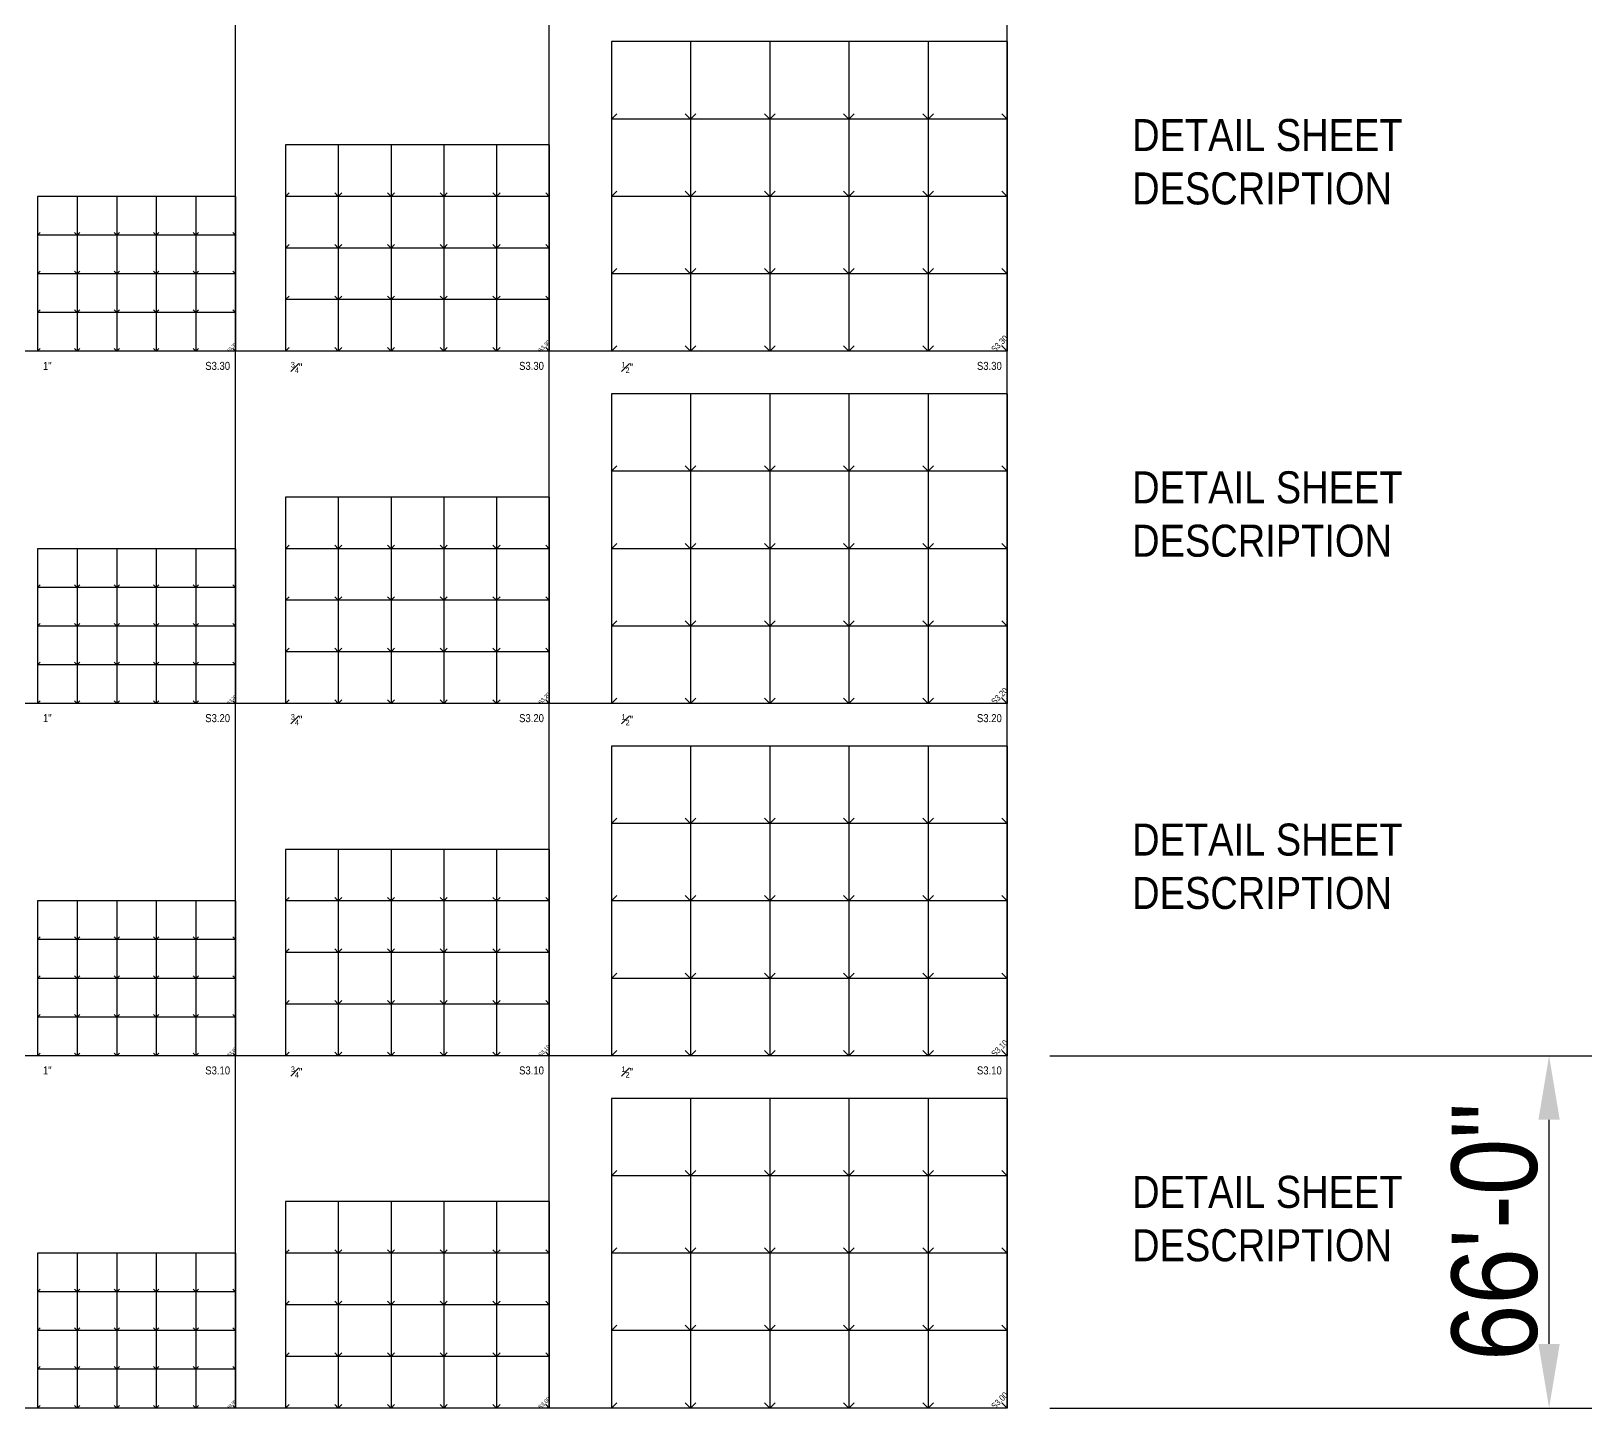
# Model space of a CAD drawing. Header units: inches. Extents: x -2661 to 42767, y -1222 to 9099.
# Drawn here: x 27379 to 30888, y 1771 to 4868 of the extents above; entities that cross this region are included whole.
import ezdxf

# ---------------------------------------------------------------- set-up
doc = ezdxf.new("R2010")
doc.units = ezdxf.units.IN
doc.header["$LTSCALE"] = 12
doc.header["$MEASUREMENT"] = 0
doc.header["$PDMODE"] = 3
doc.linetypes.add('HIDDEN2', pattern=[0.1875, 0.125, -0.0625])
doc.layers.get('0').update_dxf_attribs({"linetype": 'CONTINUOUS'})
doc.layers.get('DefPoints').update_dxf_attribs({"color": 251, "linetype": 'CONTINUOUS'})
doc.layers.add('DESIGNER COMMENTS', color=221, linetype='CONTINUOUS', plot=False)
doc.layers.add('S-ANNO-GRID-NONPLOT', color=251, linetype='CONTINUOUS', plot=False)
doc.styles.add('Arial', font='arial.ttf', dxfattribs={"width": 0.85})
doc.dimstyles.get("Standard").update_dxf_attribs({"dimtxt": 0.125, "dimasz": 0.125, "dimexe": 0.0625, "dimexo": 0.0625, "dimgap": 0.0625, "dimtad": 1, "dimdec": 3, "dimzin": 3, "dimdsep": 46, "dimlunit": 4, "dimtxsty": 'Arial', "dimcen": 0.09375, "dimclrd": 256, "dimclre": 256, "dimclrt": 256, "dimadec": 0, "dimazin": 0, "dimtfac": 1, "dimtdec": 3, "dimtix": 1, "dimtmove": 0, "dimatfit": 3, "dimfxl": 1, "dimfrac": 2, "dimtolj": 1, "dimtzin": 0, "dimarcsym": 0})

# ---------------------------------------------------------------- blocks, each defined once
blk = doc.blocks.new('Se_GRID 30x42')
for p, q in [((7.41, 29), (0, 29)), ((0, 29), (0, 21.75)), ((14.83, 29), (7.41, 29)), ((7.41, 29), (7.41, 21.75)), ((22.24, 29), (14.83, 29)), ((14.83, 29), (14.83, 21.75)), ((29.66, 29), (22.24, 29)), ((22.24, 29), (22.24, 21.75)), ((37.07, 29), (29.66, 29)), ((29.66, 29), (29.66, 21.75)), ((37.07, 29), (37.07, 21.75)), ((0, 21.75), (0.5, 22.25)), ((7.41, 21.75), (7.91, 22.25)), ((14.83, 21.75), (15.33, 22.25)), ((22.24, 21.75), (22.74, 22.25)), ((29.66, 21.75), (30.16, 22.25)), ((7.41, 21.75), (0, 21.75)), ((0, 21.75), (0, 14.5)), ((14.83, 21.75), (7.41, 21.75)), ((7.41, 21.75), (7.41, 14.5)), ((22.24, 21.75), (14.83, 21.75)), ((14.83, 21.75), (14.83, 14.5)), ((29.66, 21.75), (22.24, 21.75)), ((22.24, 21.75), (22.24, 14.5)), ((37.07, 21.75), (29.66, 21.75)), ((29.66, 21.75), (29.66, 14.5)), ((37.07, 21.75), (37.07, 14.5)), ((0, 14.5), (0.5, 15)), ((7.41, 14.5), (7.91, 15)), ((14.83, 14.5), (15.33, 15)), ((22.24, 14.5), (22.74, 15)), ((29.66, 14.5), (30.16, 15)), ((7.41, 14.5), (0, 14.5)), ((0, 14.5), (0, 7.25)), ((14.83, 14.5), (7.41, 14.5)), ((7.41, 14.5), (7.41, 7.25)), ((22.24, 14.5), (14.83, 14.5)), ((14.83, 14.5), (14.83, 7.25)), ((29.66, 14.5), (22.24, 14.5)), ((22.24, 14.5), (22.24, 7.25)), ((37.07, 14.5), (29.66, 14.5)), ((29.66, 14.5), (29.66, 7.25)), ((37.07, 14.5), (37.07, 7.25)), ((0, 7.25), (0.5, 7.75)), ((7.41, 7.25), (7.91, 7.75)), ((14.83, 7.25), (15.33, 7.75)), ((22.24, 7.25), (22.74, 7.75)), ((29.66, 7.25), (30.16, 7.75)), ((7.41, 7.25), (0, 7.25)), ((0, 7.25), (0, 0)), ((14.83, 7.25), (7.41, 7.25)), ((7.41, 7.25), (7.41, 0)), ((22.24, 7.25), (14.83, 7.25)), ((14.83, 7.25), (14.83, 0)), ((29.66, 7.25), (22.24, 7.25)), ((22.24, 7.25), (22.24, 0)), ((37.07, 7.25), (29.66, 7.25)), ((29.66, 7.25), (29.66, 0)), ((37.07, 7.25), (37.07, 0)), ((0, 0), (0.5, 0.5)), ((7.41, 0), (0, 0)), ((7.41, 0), (7.91, 0.5)), ((14.83, 0), (7.41, 0)), ((14.83, 0), (15.33, 0.5)), ((22.24, 0), (14.83, 0)), ((22.24, 0), (22.74, 0.5)), ((29.66, 0), (22.24, 0)), ((29.66, 0), (30.16, 0.5)), ((37.07, 0), (29.66, 0))]:
    blk.add_line(p, q)
at = {"linetype": 'HIDDEN2'}
for p, q in [((7.41, 21.75), (6.91, 22.25)), ((14.83, 21.75), (14.33, 22.25)), ((22.24, 21.75), (21.74, 22.25)), ((29.66, 21.75), (29.16, 22.25)), ((37.07, 21.75), (36.57, 22.25)), ((7.41, 14.5), (6.91, 15)), ((14.83, 14.5), (14.33, 15)), ((22.24, 14.5), (21.74, 15)), ((29.66, 14.5), (29.16, 15)), ((37.07, 14.5), (36.57, 15)), ((7.41, 7.25), (6.91, 7.75)), ((14.83, 7.25), (14.33, 7.75)), ((22.24, 7.25), (21.74, 7.75)), ((29.66, 7.25), (29.16, 7.75)), ((37.07, 7.25), (36.57, 7.75)), ((7.41, 0), (6.91, 0.5)), ((14.83, 0), (14.33, 0.5)), ((22.24, 0), (21.74, 0.5)), ((29.66, 0), (29.16, 0.5)), ((37.07, 0), (36.57, 0.5))]:
    blk.add_line(p, q, dxfattribs=at)
blk = doc.blocks.new('*D1645')
at = {"layer": 'DefPoints', "color": 0, "transparency": 16777216}
for p in [(29573.3, 2564.4), (30792.1, 2564.4), (29573.3, 1772.4)]:
    blk.add_point(p, dxfattribs=at)
at = {"layer": 'S-ANNO-GRID-NONPLOT', "lineweight": -2, "transparency": 16777216}
for p, q in [((29669.3, 2564.4), (30888.1, 2564.4)), ((30792.1, 1916.4), (30792.1, 2420.4)), ((29669.3, 1772.4), (30888.1, 1772.4))]:
    blk.add_line(p, q, dxfattribs=at)
at = {"layer": 'S-ANNO-GRID-NONPLOT', "transparency": 16777216}
for points in [[(30768.1, 2420.4), (30816.1, 2420.4), (30792.1, 2564.4)], [(30768.1, 1916.4), (30816.1, 1916.4), (30792.1, 1772.4)]]:
    blk.add_solid(points, dxfattribs=at)
at = {"layer": 'S-ANNO-GRID-NONPLOT', "transparency": 16777216, "insert": (30670.1, 2168.4), "char_height": 192, "attachment_point": 5, "rotation": 90, "style": 'Arial'}
blk.add_mtext('\\A1;66\'-0"', dxfattribs=at)

msp = doc.modelspace()

# ---------------------------------------------------------------- linework, layer by layer
at = {"layer": 'S-ANNO-GRID-NONPLOT'}
for p, q in [((29573.28746, 1772.36325), (29573.28746, 6581.16451)), ((28543.63922, 1772.36325), (28543.63922, 6357.75136)), ((27837.84359, 1772.36325), (27837.84359, 6203.46833)), ((29573.28746, 4148.36325), (26515.07826, 4148.36325)), ((29573.28746, 3356.36325), (26515.07826, 3356.36325)), ((29573.28746, 2564.36325), (26515.07826, 2564.36325)), ((29573.28746, 1772.36325), (26515.07826, 1772.36325))]:
    msp.add_line(p, q, dxfattribs=at)

# ---------------------------------------------------------------- block references
for p, xscale, yscale, zscale in [((28683.61467, 4148.36325), 24, 24, 24), ((27950.52402, 4148.36325), 16, 16, 16), ((27393.0072, 4148.36325), 12, 12, 12), ((28683.61467, 3356.36325), 24, 24, 24), ((27950.52402, 3356.36325), 16, 16, 16), ((27393.0072, 3356.36325), 12, 12, 12), ((28683.61467, 2564.36325), 24, 24, 24), ((27950.52402, 2564.36325), 16, 16, 16), ((27393.0072, 2564.36325), 12, 12, 12), ((28683.61467, 1772.36325), 24, 24, 24), ((27950.52402, 1772.36325), 16, 16, 16), ((27393.0072, 1772.36325), 12, 12, 12)]:
    msp.add_blockref('Se_GRID 30x42', p, dxfattribs=dict(at, xscale=xscale, yscale=yscale, zscale=zscale))

# ---------------------------------------------------------------- texts
at = {"layer": 'DESIGNER COMMENTS', "color": 191, "char_height": 72, "width": 693.3801297, "attachment_point": 1, "style": 'Arial'}
for insert in [(29854.48625, 4670.36325), (29854.48625, 3878.36325), (29854.48625, 3086.36325), (29854.48625, 2294.36325)]:
    msp.add_mtext('\\A1;{\\C191;DETAIL SHEET DESCRIPTION}', dxfattribs=dict(at, insert=insert))
at = {"layer": 'S-ANNO-GRID-NONPLOT', "attachment_point": 5, "rotation": 45, "style": 'Arial'}
for s, insert, char_height, width in [('S3.30', (29556.3169, 4165.33382), 13.5, 44.3231908), ('S3.30', (27829.35831, 4156.84854), 6.75, 22.1615954), ('S3.30', (28532.32551, 4159.67696), 9, 29.5487939), ('S3.20', (27829.35831, 3364.84854), 6.75, 22.1615954), ('S3.20', (28532.32551, 3367.67696), 9, 29.5487939), ('S3.20', (29556.3169, 3373.33382), 13.5, 44.3231908), ('S3.10', (29556.3169, 2581.33382), 13.5, 44.3231908), ('S3.10', (27829.35831, 2572.84854), 6.75, 22.1615954), ('S3.10', (28532.32551, 2575.67696), 9, 29.5487939), ('S3.00', (27829.35831, 1780.84854), 6.75, 22.1615954), ('S3.00', (28532.32551, 1783.67696), 9, 29.5487939), ('S3.00', (29556.3169, 1789.33382), 13.5, 44.3231908)]:
    msp.add_mtext(s, dxfattribs=dict(at, insert=insert, char_height=char_height, width=width))
at = {"layer": 'S-ANNO-GRID-NONPLOT', "color": 191, "char_height": 18, "width": 59.0975878, "style": 'Arial'}
for s, insert, attachment_point in [('1"', (27405.0072, 4124.36325), 1), ('S3.30', (27825.84359, 4124.36325), 3), ('\\A1;{\\H0.7x;\\S3#4;}"', (27962.52402, 4124.36325), 1), ('S3.30', (28531.63922, 4124.36325), 3), ('\\A1;{\\H0.7x;\\S1#2;}"', (28706.15248, 4124.36325), 1), ('S3.30', (29561.28746, 4124.36325), 3), ('1"', (27405.0072, 3332.36325), 1), ('S3.20', (27825.84359, 3332.36325), 3), ('\\A1;{\\H0.7x;\\S3#4;}"', (27962.52402, 3332.36325), 1), ('S3.20', (28531.63922, 3332.36325), 3), ('\\A1;{\\H0.7x;\\S1#2;}"', (28706.15248, 3332.36325), 1), ('S3.20', (29561.28746, 3332.36325), 3), ('1"', (27405.0072, 2540.36325), 1), ('S3.10', (27825.84359, 2540.36325), 3), ('\\A1;{\\H0.7x;\\S3#4;}"', (27962.52402, 2540.36325), 1), ('S3.10', (28531.63922, 2540.36325), 3), ('\\A1;{\\H0.7x;\\S1#2;}"', (28706.15248, 2540.36325), 1), ('S3.10', (29561.28746, 2540.36325), 3)]:
    msp.add_mtext(s, dxfattribs=dict(at, insert=insert, attachment_point=attachment_point))

# ---------------------------------------------------------------- dimensions: what is measured, and where the dimension line sits
at = {"layer": 'S-ANNO-GRID-NONPLOT'}
dim = msp.add_linear_dim(base=(30792.13354, 2564.36325), p1=(29573.28746, 1772.36325), p2=(29573.28746, 2564.36325), angle=90, dimstyle='Standard', override={"dimscale": 24, "dimtxt": 8, "dimasz": 6, "dimexe": 4, "dimexo": 4, "dimgap": 1}, dxfattribs=at)
dim.commit()
dim.dimension.update_dxf_attribs({"geometry": '*D1645', "text_midpoint": (30670.10353, 2168.36325)})

doc.saveas('drawing.dxf')
